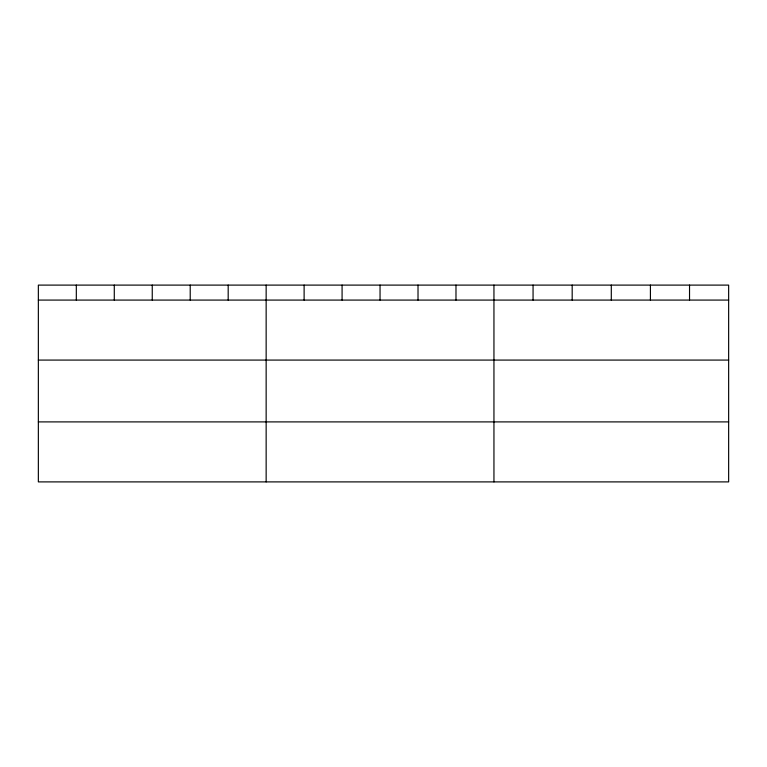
<?xml version="1.0" encoding="UTF-8"?>
<svg xmlns="http://www.w3.org/2000/svg" width="767" height="767" viewBox="0 0 767 767"><rect width="100%" height="100%" fill="white"/><g stroke="black" fill="none" stroke-linecap="round" stroke-linejoin="round"><path stroke-width="1.15" d="M728.65 300.079L728.65 481.897L38.35 481.897L38.35 285.103L728.65 285.103L728.65 300.079L38.35 300.079M38.35 360.078L728.65 360.078M38.35 421.898L728.65 421.898M689.533 285.103L689.533 300.079M650.416 285.103L650.416 300.079M611.299 285.103L611.299 300.079M572.182 285.103L572.182 300.079M533.065 285.103L533.065 300.079M493.948 285.103L493.948 481.897M455.982 285.103L455.982 300.079M418.015 285.103L418.015 300.079M380.048 285.103L380.048 300.079M342.082 285.103L342.082 300.079M304.115 285.103L304.115 300.079M266.149 285.103L266.149 481.897M228.183 285.103L228.183 300.079M190.216 285.103L190.216 300.079M152.25 285.103L152.25 300.079M114.283 285.103L114.283 300.079M76.316 285.103L76.316 300.079"/></g></svg>
